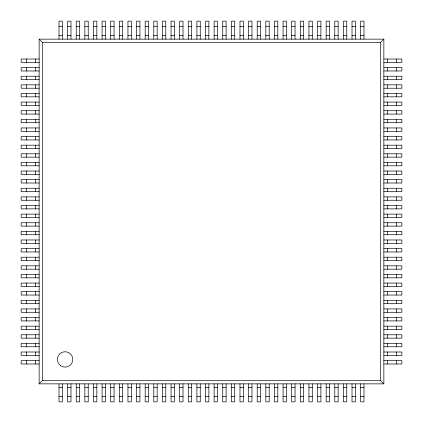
<?xml version="1.0" encoding="UTF-8"?>
<svg xmlns="http://www.w3.org/2000/svg" width="423" height="423" viewBox="0 0 423 423"><rect width="100%" height="100%" fill="white"/><g stroke="black" fill="none" stroke-linecap="round" stroke-linejoin="round"><path stroke-width="0.63" d="M39.143 383.857L42.554 380.409L42.554 42.554L39.143 39.143L383.857 39.143L383.857 383.857L39.143 383.857L39.143 39.143M42.554 42.554L380.409 42.554L383.857 39.143M59.009 26.443L62.366 26.443M67.622 26.443L70.985 26.443M76.24 26.443L79.603 26.443M84.859 26.443L88.222 26.443M93.478 26.443L96.841 26.443M102.096 26.443L105.459 26.443M110.715 26.443L114.073 26.443M119.334 26.443L122.691 26.443M127.952 26.443L131.31 26.443M136.566 26.443L139.928 26.443M145.184 26.443L148.547 26.443M153.803 26.443L157.166 26.443M162.421 26.443L165.784 26.443M171.04 26.443L174.398 26.443M179.659 26.443L183.016 26.443M188.277 26.443L191.635 26.443M196.891 26.443L200.253 26.443M205.509 26.443L208.872 26.443M214.128 26.443L217.491 26.443M222.747 26.443L226.109 26.443M231.365 26.443L234.723 26.443M239.984 26.443L243.341 26.443M248.602 26.443L251.96 26.443M257.216 26.443L260.579 26.443M265.834 26.443L269.197 26.443M274.453 26.443L277.816 26.443M283.072 26.443L286.434 26.443M291.69 26.443L295.048 26.443M300.309 26.443L303.666 26.443M308.927 26.443L312.285 26.443M317.541 26.443L320.904 26.443M326.159 26.443L329.522 26.443M334.778 26.443L338.141 26.443M343.397 26.443L346.76 26.443M352.015 26.443L355.378 26.443M360.634 26.443L363.992 26.443M59.009 35.4L62.366 35.4M67.622 35.4L70.985 35.4M76.24 35.4L79.603 35.4M84.859 35.4L88.222 35.4M93.478 35.4L96.841 35.4M102.096 35.4L105.459 35.4M110.715 35.4L114.073 35.4M119.334 35.4L122.691 35.4M127.952 35.4L131.31 35.4M136.566 35.4L139.928 35.4M145.184 35.4L148.547 35.4M153.803 35.4L157.166 35.4M162.421 35.4L165.784 35.4M171.04 35.4L174.398 35.4M179.659 35.4L183.016 35.4M188.277 35.4L191.635 35.4M196.891 35.4L200.253 35.4M205.509 35.4L208.872 35.4M214.128 35.4L217.491 35.4M222.747 35.4L226.109 35.4M231.365 35.4L234.723 35.4M239.984 35.4L243.341 35.4M248.602 35.4L251.96 35.4M257.216 35.4L260.579 35.4M265.834 35.4L269.197 35.4M274.453 35.4L277.816 35.4M283.072 35.4L286.434 35.4M291.69 35.4L295.048 35.4M300.309 35.4L303.666 35.4M308.927 35.4L312.285 35.4M317.541 35.4L320.904 35.4M326.159 35.4L329.522 35.4M334.778 35.4L338.141 35.4M343.397 35.4L346.76 35.4M352.015 35.4L355.378 35.4M360.634 35.4L363.992 35.4M39.143 59.009L21.15 59.009L21.15 62.366L39.143 62.366M383.857 59.009L401.85 59.009L401.85 62.366L383.857 62.366M39.143 67.622L21.15 67.622L21.15 70.985L39.143 70.985M383.857 67.622L401.85 67.622L401.85 70.985L383.857 70.985M39.143 76.24L21.15 76.24L21.15 79.603L39.143 79.603M383.857 76.24L401.85 76.24L401.85 79.603L383.857 79.603M39.143 84.859L21.15 84.859L21.15 88.222L39.143 88.222M383.857 84.859L401.85 84.859L401.85 88.222L383.857 88.222M39.143 93.478L21.15 93.478L21.15 96.841L39.143 96.841M383.857 93.478L401.85 93.478L401.85 96.841L383.857 96.841M39.143 102.096L21.15 102.096L21.15 105.459L39.143 105.459M383.857 102.096L401.85 102.096L401.85 105.459L383.857 105.459M39.143 110.715L21.15 110.715L21.15 114.073L39.143 114.073M383.857 110.715L401.85 110.715L401.85 114.073L383.857 114.073M39.143 119.334L21.15 119.334L21.15 122.691L39.143 122.691M383.857 119.334L401.85 119.334L401.85 122.691L383.857 122.691M39.143 127.952L21.15 127.952L21.15 131.31L39.143 131.31M383.857 127.952L401.85 127.952L401.85 131.31L383.857 131.31M39.143 136.566L21.15 136.566L21.15 139.928L39.143 139.928M383.857 136.566L401.85 136.566L401.85 139.928L383.857 139.928M39.143 145.184L21.15 145.184L21.15 148.547L39.143 148.547M383.857 145.184L401.85 145.184L401.85 148.547L383.857 148.547M39.143 153.803L21.15 153.803L21.15 157.166L39.143 157.166M383.857 153.803L401.85 153.803L401.85 157.166L383.857 157.166M39.143 162.421L21.15 162.421L21.15 165.784L39.143 165.784M383.857 162.421L401.85 162.421L401.85 165.784L383.857 165.784M39.143 171.04L21.15 171.04L21.15 174.398L39.143 174.398M383.857 171.04L401.85 171.04L401.85 174.398L383.857 174.398M39.143 179.659L21.15 179.659L21.15 183.016L39.143 183.016M383.857 179.659L401.85 179.659L401.85 183.016L383.857 183.016M39.143 188.277L21.15 188.277L21.15 191.635L39.143 191.635M383.857 188.277L401.85 188.277L401.85 191.635L383.857 191.635M39.143 196.891L21.15 196.891L21.15 200.253L39.143 200.253M383.857 196.891L401.85 196.891L401.85 200.253L383.857 200.253M39.143 205.509L21.15 205.509L21.15 208.872L39.143 208.872M383.857 205.509L401.85 205.509L401.85 208.872L383.857 208.872M39.143 214.128L21.15 214.128L21.15 217.491L39.143 217.491M383.857 214.128L401.85 214.128L401.85 217.491L383.857 217.491M39.143 222.747L21.15 222.747L21.15 226.109L39.143 226.109M383.857 222.747L401.85 222.747L401.85 226.109L383.857 226.109M39.143 231.365L21.15 231.365L21.15 234.723L39.143 234.723M383.857 231.365L401.85 231.365L401.85 234.723L383.857 234.723M39.143 239.984L21.15 239.984L21.15 243.341L39.143 243.341M383.857 239.984L401.85 239.984L401.85 243.341L383.857 243.341M39.143 248.602L21.15 248.602L21.15 251.96L39.143 251.96M383.857 248.602L401.85 248.602L401.85 251.96L383.857 251.96M39.143 257.216L21.15 257.216L21.15 260.579L39.143 260.579M383.857 257.216L401.85 257.216L401.85 260.579L383.857 260.579M39.143 265.834L21.15 265.834L21.15 269.197L39.143 269.197M383.857 265.834L401.85 265.834L401.85 269.197L383.857 269.197M39.143 274.453L21.15 274.453L21.15 277.816L39.143 277.816M383.857 274.453L401.85 274.453L401.85 277.816L383.857 277.816M39.143 283.072L21.15 283.072L21.15 286.434L39.143 286.434M383.857 283.072L401.85 283.072L401.85 286.434L383.857 286.434M39.143 291.69L21.15 291.69L21.15 295.048L39.143 295.048M383.857 291.69L401.85 291.69L401.85 295.048L383.857 295.048M39.143 300.309L21.15 300.309L21.15 303.666L39.143 303.666M383.857 300.309L401.85 300.309L401.85 303.666L383.857 303.666M39.143 308.927L21.15 308.927L21.15 312.285L39.143 312.285M383.857 308.927L401.85 308.927L401.85 312.285L383.857 312.285M39.143 317.541L21.15 317.541L21.15 320.904L39.143 320.904M383.857 317.541L401.85 317.541L401.85 320.904L383.857 320.904M39.143 326.159L21.15 326.159L21.15 329.522L39.143 329.522M383.857 326.159L401.85 326.159L401.85 329.522L383.857 329.522M39.143 334.778L21.15 334.778L21.15 338.141L39.143 338.141M383.857 334.778L401.85 334.778L401.85 338.141L383.857 338.141M39.143 343.397L21.15 343.397L21.15 346.76L39.143 346.76M383.857 343.397L401.85 343.397L401.85 346.76L383.857 346.76M39.143 352.015L21.15 352.015L21.15 355.378L39.143 355.378M383.857 352.015L401.85 352.015L401.85 355.378L383.857 355.378M39.143 360.634L21.15 360.634L21.15 363.992L39.143 363.992M383.857 360.634L401.85 360.634L401.85 363.992L383.857 363.992M42.554 380.409L380.409 380.409L383.857 383.857M59.009 387.6L62.366 387.6M67.622 387.6L70.985 387.6M76.24 387.6L79.603 387.6M84.859 387.6L88.222 387.6M93.478 387.6L96.841 387.6M102.096 387.6L105.459 387.6M110.715 387.6L114.073 387.6M119.334 387.6L122.691 387.6M127.952 387.6L131.31 387.6M136.566 387.6L139.928 387.6M145.184 387.6L148.547 387.6M153.803 387.6L157.166 387.6M162.421 387.6L165.784 387.6M171.04 387.6L174.398 387.6M179.659 387.6L183.016 387.6M188.277 387.6L191.635 387.6M196.891 387.6L200.253 387.6M205.509 387.6L208.872 387.6M214.128 387.6L217.491 387.6M222.747 387.6L226.109 387.6M231.365 387.6L234.723 387.6M239.984 387.6L243.341 387.6M248.602 387.6L251.96 387.6M257.216 387.6L260.579 387.6M265.834 387.6L269.197 387.6M274.453 387.6L277.816 387.6M283.072 387.6L286.434 387.6M291.69 387.6L295.048 387.6M300.309 387.6L303.666 387.6M308.927 387.6L312.285 387.6M317.541 387.6L320.904 387.6M326.159 387.6L329.522 387.6M334.778 387.6L338.141 387.6M343.397 387.6L346.76 387.6M352.015 387.6L355.378 387.6M360.634 387.6L363.992 387.6M59.009 396.557L62.366 396.557M67.622 396.557L70.985 396.557M76.24 396.557L79.603 396.557M84.859 396.557L88.222 396.557M93.478 396.557L96.841 396.557M102.096 396.557L105.459 396.557M110.715 396.557L114.073 396.557M119.334 396.557L122.691 396.557M127.952 396.557L131.31 396.557M136.566 396.557L139.928 396.557M145.184 396.557L148.547 396.557M153.803 396.557L157.166 396.557M162.421 396.557L165.784 396.557M171.04 396.557L174.398 396.557M179.659 396.557L183.016 396.557M188.277 396.557L191.635 396.557M196.891 396.557L200.253 396.557M205.509 396.557L208.872 396.557M214.128 396.557L217.491 396.557M222.747 396.557L226.109 396.557M231.365 396.557L234.723 396.557M239.984 396.557L243.341 396.557M248.602 396.557L251.96 396.557M257.216 396.557L260.579 396.557M265.834 396.557L269.197 396.557M274.453 396.557L277.816 396.557M283.072 396.557L286.434 396.557M291.69 396.557L295.048 396.557M300.309 396.557L303.666 396.557M308.927 396.557L312.285 396.557M317.541 396.557L320.904 396.557M326.159 396.557L329.522 396.557M334.778 396.557L338.141 396.557M343.397 396.557L346.76 396.557M352.015 396.557L355.378 396.557M360.634 396.557L363.992 396.557M396.557 59.009L396.557 62.366M396.557 67.622L396.557 70.985M396.557 76.24L396.557 79.603M396.557 84.859L396.557 88.222M396.557 93.478L396.557 96.841M396.557 102.096L396.557 105.459M396.557 110.715L396.557 114.073M396.557 119.334L396.557 122.691M396.557 127.952L396.557 131.31M396.557 136.566L396.557 139.928M396.557 145.184L396.557 148.547M396.557 153.803L396.557 157.166M396.557 162.421L396.557 165.784M396.557 171.04L396.557 174.398M396.557 179.659L396.557 183.016M396.557 188.277L396.557 191.635M396.557 196.891L396.557 200.253M396.557 205.509L396.557 208.872M396.557 214.128L396.557 217.491M396.557 222.747L396.557 226.109M396.557 231.365L396.557 234.723M396.557 239.984L396.557 243.341M396.557 248.602L396.557 251.96M396.557 257.216L396.557 260.579M396.557 265.834L396.557 269.197M396.557 274.453L396.557 277.816M396.557 283.072L396.557 286.434M396.557 291.69L396.557 295.048M396.557 300.309L396.557 303.666M396.557 308.927L396.557 312.285M396.557 317.541L396.557 320.904M396.557 326.159L396.557 329.522M396.557 334.778L396.557 338.141M396.557 343.397L396.557 346.76M396.557 352.015L396.557 355.378M396.557 360.634L396.557 363.992M387.6 59.009L387.6 62.366M387.6 67.622L387.6 70.985M387.6 76.24L387.6 79.603M387.6 84.859L387.6 88.222M387.6 93.478L387.6 96.841M387.6 102.096L387.6 105.459M387.6 110.715L387.6 114.073M387.6 119.334L387.6 122.691M387.6 127.952L387.6 131.31M387.6 136.566L387.6 139.928M387.6 145.184L387.6 148.547M387.6 153.803L387.6 157.166M387.6 162.421L387.6 165.784M387.6 171.04L387.6 174.398M387.6 179.659L387.6 183.016M387.6 188.277L387.6 191.635M387.6 196.891L387.6 200.253M387.6 205.509L387.6 208.872M387.6 214.128L387.6 217.491M387.6 222.747L387.6 226.109M387.6 231.365L387.6 234.723M387.6 239.984L387.6 243.341M387.6 248.602L387.6 251.96M387.6 257.216L387.6 260.579M387.6 265.834L387.6 269.197M387.6 274.453L387.6 277.816M387.6 283.072L387.6 286.434M387.6 291.69L387.6 295.048M387.6 300.309L387.6 303.666M387.6 308.927L387.6 312.285M387.6 317.541L387.6 320.904M387.6 326.159L387.6 329.522M387.6 334.778L387.6 338.141M387.6 343.397L387.6 346.76M387.6 352.015L387.6 355.378M387.6 360.634L387.6 363.992M380.409 42.554L380.409 380.409M363.992 39.143L363.992 21.15L360.634 21.15L360.634 39.143M363.992 383.857L363.992 401.85L360.634 401.85L360.634 383.857M355.378 39.143L355.378 21.15L352.015 21.15L352.015 39.143M355.378 383.857L355.378 401.85L352.015 401.85L352.015 383.857M346.76 39.143L346.76 21.15L343.397 21.15L343.397 39.143M346.76 383.857L346.76 401.85L343.397 401.85L343.397 383.857M338.141 39.143L338.141 21.15L334.778 21.15L334.778 39.143M338.141 383.857L338.141 401.85L334.778 401.85L334.778 383.857M329.522 39.143L329.522 21.15L326.159 21.15L326.159 39.143M329.522 383.857L329.522 401.85L326.159 401.85L326.159 383.857M320.904 39.143L320.904 21.15L317.541 21.15L317.541 39.143M320.904 383.857L320.904 401.85L317.541 401.85L317.541 383.857M312.285 39.143L312.285 21.15L308.927 21.15L308.927 39.143M312.285 383.857L312.285 401.85L308.927 401.85L308.927 383.857M303.666 39.143L303.666 21.15L300.309 21.15L300.309 39.143M303.666 383.857L303.666 401.85L300.309 401.85L300.309 383.857M295.048 39.143L295.048 21.15L291.69 21.15L291.69 39.143M295.048 383.857L295.048 401.85L291.69 401.85L291.69 383.857M286.434 39.143L286.434 21.15L283.072 21.15L283.072 39.143M286.434 383.857L286.434 401.85L283.072 401.85L283.072 383.857M277.816 39.143L277.816 21.15L274.453 21.15L274.453 39.143M277.816 383.857L277.816 401.85L274.453 401.85L274.453 383.857M269.197 39.143L269.197 21.15L265.834 21.15L265.834 39.143M269.197 383.857L269.197 401.85L265.834 401.85L265.834 383.857M260.579 39.143L260.579 21.15L257.216 21.15L257.216 39.143M260.579 383.857L260.579 401.85L257.216 401.85L257.216 383.857M251.96 39.143L251.96 21.15L248.602 21.15L248.602 39.143M251.96 383.857L251.96 401.85L248.602 401.85L248.602 383.857M243.341 39.143L243.341 21.15L239.984 21.15L239.984 39.143M243.341 383.857L243.341 401.85L239.984 401.85L239.984 383.857M234.723 39.143L234.723 21.15L231.365 21.15L231.365 39.143M234.723 383.857L234.723 401.85L231.365 401.85L231.365 383.857M226.109 39.143L226.109 21.15L222.747 21.15L222.747 39.143M226.109 383.857L226.109 401.85L222.747 401.85L222.747 383.857M217.491 39.143L217.491 21.15L214.128 21.15L214.128 39.143M217.491 383.857L217.491 401.85L214.128 401.85L214.128 383.857M208.872 39.143L208.872 21.15L205.509 21.15L205.509 39.143M208.872 383.857L208.872 401.85L205.509 401.85L205.509 383.857M200.253 39.143L200.253 21.15L196.891 21.15L196.891 39.143M200.253 383.857L200.253 401.85L196.891 401.85L196.891 383.857M191.635 39.143L191.635 21.15L188.277 21.15L188.277 39.143M191.635 383.857L191.635 401.85L188.277 401.85L188.277 383.857M183.016 39.143L183.016 21.15L179.659 21.15L179.659 39.143M183.016 383.857L183.016 401.85L179.659 401.85L179.659 383.857M174.398 39.143L174.398 21.15L171.04 21.15L171.04 39.143M174.398 383.857L174.398 401.85L171.04 401.85L171.04 383.857M165.784 39.143L165.784 21.15L162.421 21.15L162.421 39.143M165.784 383.857L165.784 401.85L162.421 401.85L162.421 383.857M157.166 39.143L157.166 21.15L153.803 21.15L153.803 39.143M157.166 383.857L157.166 401.85L153.803 401.85L153.803 383.857M148.547 39.143L148.547 21.15L145.184 21.15L145.184 39.143M148.547 383.857L148.547 401.85L145.184 401.85L145.184 383.857M139.928 39.143L139.928 21.15L136.566 21.15L136.566 39.143M139.928 383.857L139.928 401.85L136.566 401.85L136.566 383.857M131.31 39.143L131.31 21.15L127.952 21.15L127.952 39.143M131.31 383.857L131.31 401.85L127.952 401.85L127.952 383.857M122.691 39.143L122.691 21.15L119.334 21.15L119.334 39.143M122.691 383.857L122.691 401.85L119.334 401.85L119.334 383.857M114.073 39.143L114.073 21.15L110.715 21.15L110.715 39.143M114.073 383.857L114.073 401.85L110.715 401.85L110.715 383.857M105.459 39.143L105.459 21.15L102.096 21.15L102.096 39.143M105.459 383.857L105.459 401.85L102.096 401.85L102.096 383.857M96.841 39.143L96.841 21.15L93.478 21.15L93.478 39.143M96.841 383.857L96.841 401.85L93.478 401.85L93.478 383.857M88.222 39.143L88.222 21.15L84.859 21.15L84.859 39.143M88.222 383.857L88.222 401.85L84.859 401.85L84.859 383.857M79.603 39.143L79.603 21.15L76.24 21.15L76.24 39.143M79.603 383.857L79.603 401.85L76.24 401.85L76.24 383.857M70.985 39.143L70.985 21.15L67.622 21.15L67.622 39.143M70.985 383.857L70.985 401.85L67.622 401.85L67.622 383.857M62.366 39.143L62.366 21.15L59.009 21.15L59.009 39.143M62.366 383.857L62.366 401.85L59.009 401.85L59.009 383.857M35.4 59.009L35.4 62.366M35.4 67.622L35.4 70.985M35.4 76.24L35.4 79.603M35.4 84.859L35.4 88.222M35.4 93.478L35.4 96.841M35.4 102.096L35.4 105.459M35.4 110.715L35.4 114.073M35.4 119.334L35.4 122.691M35.4 127.952L35.4 131.31M35.4 136.566L35.4 139.928M35.4 145.184L35.4 148.547M35.4 153.803L35.4 157.166M35.4 162.421L35.4 165.784M35.4 171.04L35.4 174.398M35.4 179.659L35.4 183.016M35.4 188.277L35.4 191.635M35.4 196.891L35.4 200.253M35.4 205.509L35.4 208.872M35.4 214.128L35.4 217.491M35.4 222.747L35.4 226.109M35.4 231.365L35.4 234.723M35.4 239.984L35.4 243.341M35.4 248.602L35.4 251.96M35.4 257.216L35.4 260.579M35.4 265.834L35.4 269.197M35.4 274.453L35.4 277.816M35.4 283.072L35.4 286.434M35.4 291.69L35.4 295.048M35.4 300.309L35.4 303.666M35.4 308.927L35.4 312.285M35.4 317.541L35.4 320.904M35.4 326.159L35.4 329.522M35.4 334.778L35.4 338.141M35.4 343.397L35.4 346.76M35.4 352.015L35.4 355.378M35.4 360.634L35.4 363.992M26.443 59.009L26.443 62.366M26.443 67.622L26.443 70.985M26.443 76.24L26.443 79.603M26.443 84.859L26.443 88.222M26.443 93.478L26.443 96.841M26.443 102.096L26.443 105.459M26.443 110.715L26.443 114.073M26.443 119.334L26.443 122.691M26.443 127.952L26.443 131.31M26.443 136.566L26.443 139.928M26.443 145.184L26.443 148.547M26.443 153.803L26.443 157.166M26.443 162.421L26.443 165.784M26.443 171.04L26.443 174.398M26.443 179.659L26.443 183.016M26.443 188.277L26.443 191.635M26.443 196.891L26.443 200.253M26.443 205.509L26.443 208.872M26.443 214.128L26.443 217.491M26.443 222.747L26.443 226.109M26.443 231.365L26.443 234.723M26.443 239.984L26.443 243.341M26.443 248.602L26.443 251.96M26.443 257.216L26.443 260.579M26.443 265.834L26.443 269.197M26.443 274.453L26.443 277.816M26.443 283.072L26.443 286.434M26.443 291.69L26.443 295.048M26.443 300.309L26.443 303.666M26.443 308.927L26.443 312.285M26.443 317.541L26.443 320.904M26.443 326.159L26.443 329.522M26.443 334.778L26.443 338.141M26.443 343.397L26.443 346.76M26.443 352.015L26.443 355.378M26.443 360.634L26.443 363.992M60.732 365.747A7.688 7.688 0 0 0 72.772 360.063A7.688 7.688 0 0 0 61.832 352.475A7.688 7.688 0 0 0 60.732 365.747"/></g></svg>
